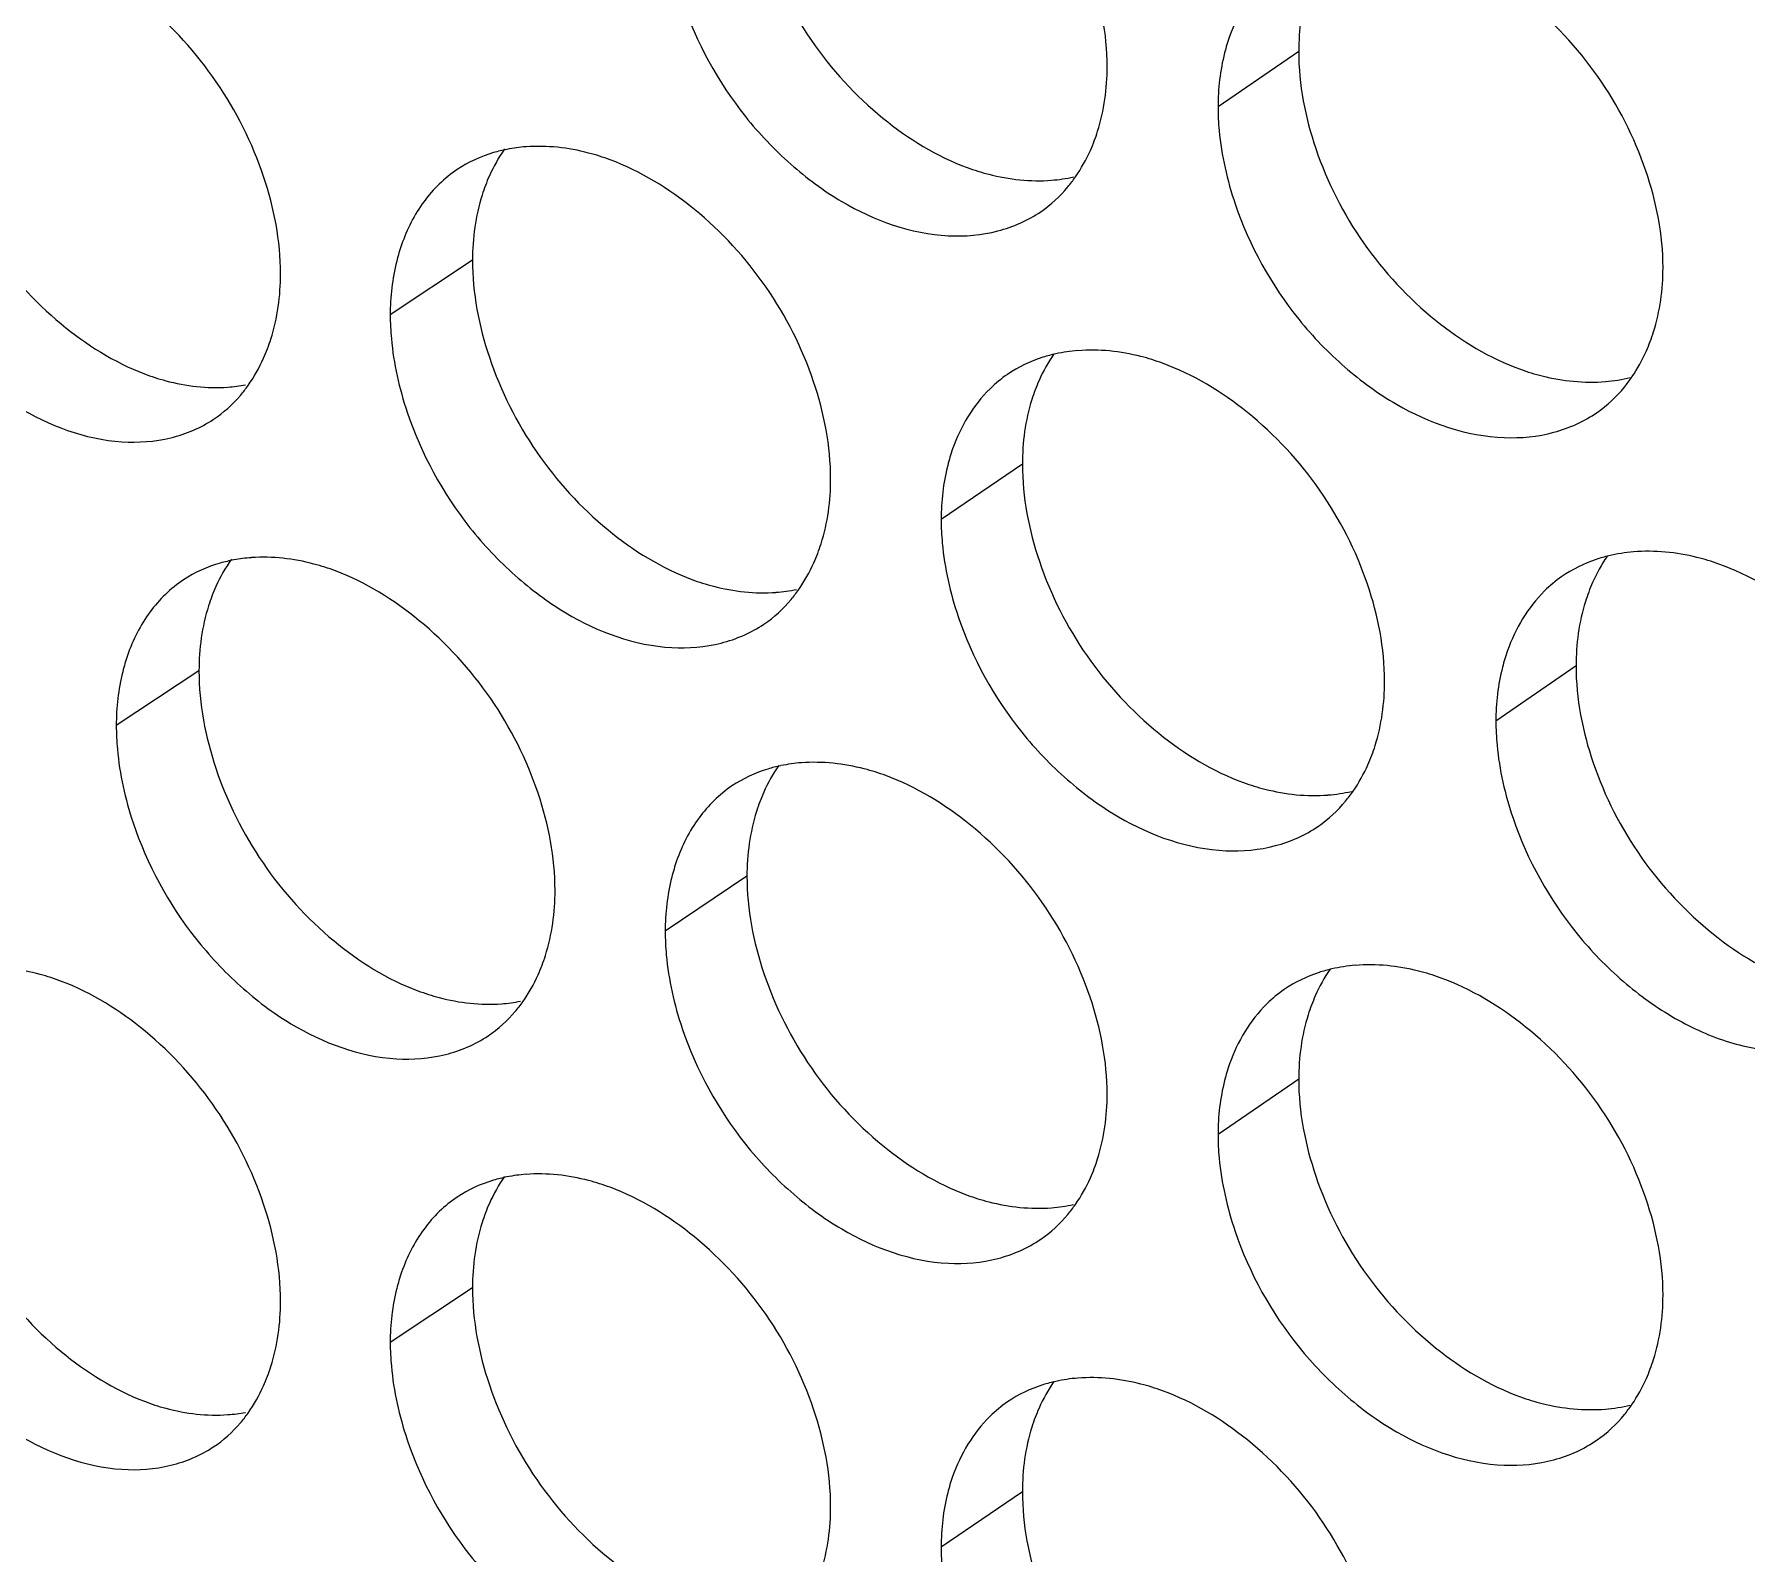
# Model space of a CAD drawing. Header units: millimetres. Extents: x 1177 to 4147, y 93 to 2194.
# Drawn here: x 2639.66 to 2652.78, y 892.32 to 903.97 of the extents above; entities that cross this region are included whole.
import ezdxf

# ---------------------------------------------------------------- set-up
doc = ezdxf.new("R2010")
doc.units = ezdxf.units.MM
doc.header["$LTSCALE"] = 0.1
doc.layers.get('0').update_dxf_attribs({"lineweight": 13})
doc.layers.add('标注', color=251, linetype='Continuous', lineweight=9)

# ---------------------------------------------------------------- blocks, each defined once
blk = doc.blocks.new('02')
at = {"layer": '标注'}
for p, q in [((4553.91, 882.462), (4553.027, 881.856)), ((4544.868, 880.179), (4543.968, 879.579)), ((4550.886, 877.944), (4549.997, 877.34)), ((4541.875, 875.681), (4540.97, 875.083)), ((4541.875, 875.681), (4540.97, 875.083)), ((4556.945, 875.738), (4556.068, 875.13)), ((4547.872, 873.433), (4546.977, 872.831)), ((4547.872, 873.433), (4546.977, 872.831)), ((4553.91, 871.212), (4553.027, 870.606)), ((4553.91, 871.212), (4553.027, 870.606)), ((4544.868, 868.929), (4543.968, 868.329)), ((4550.886, 866.694), (4549.997, 866.09))]:
    blk.add_line(p, q, dxfattribs=at)
for centre, radius, start, end in [((4545.582, 879.673), 1.752, 94.1885, 101.0843), ((4551.07, 882.804), 1.755, 274.3898, 282.359), ((4551.629, 877.426), 1.768, 94.4127, 102.2837), ((4542.068, 880.515), 1.73, 274.0522, 280.545), ((4542.574, 875.183), 1.743, 94.0754, 100.4818), ((4542.574, 875.183), 1.743, 94.0754, 100.4818), ((4548.059, 878.284), 1.746, 274.2779, 281.7562), ((4548.6, 872.921), 1.76, 94.3009, 101.6849), ((4548.6, 872.921), 1.76, 94.3009, 101.6849), ((4554.092, 876.081), 1.763, 274.5012, 282.9601), ((4554.669, 870.688), 1.776, 94.5239, 102.8809), ((4554.669, 870.688), 1.776, 94.5239, 102.8809), ((4545.059, 873.771), 1.738, 274.1654, 281.1515), ((4545.059, 873.771), 1.738, 274.1654, 281.1515), ((4545.582, 868.423), 1.752, 94.1885, 101.0843), ((4551.07, 871.554), 1.755, 274.3898, 282.359), ((4551.07, 871.554), 1.755, 274.3898, 282.359), ((4551.629, 866.176), 1.768, 94.4127, 102.2837), ((4542.068, 869.265), 1.73, 274.0522, 280.545)]:
    blk.add_arc(centre, radius, start, end, dxfattribs=at)
for points, knots in [([(4551.814, 882.299), (4551.814, 882.658), (4551.667, 883.405), (4551.148, 884.426), (4550.374, 885.265), (4549.727, 885.662), (4549.392, 885.786)], [0, 0, 0, 0, 0.241473, 0.501006, 0.760131, 1, 1, 1, 1]), ([(4547.872, 884.683), (4547.872, 884.323), (4548.018, 883.576), (4548.532, 882.555), (4549.303, 881.714), (4549.948, 881.316), (4550.282, 881.193)], [0, 0, 0, 0, 0.241777, 0.501467, 0.760433, 1, 1, 1, 1]), ([(4542.768, 880.03), (4542.768, 880.39), (4542.622, 881.137), (4542.109, 882.16), (4541.344, 883.005), (4540.704, 883.407), (4540.371, 883.533)], [0, 0, 0, 0, 0.241944, 0.50194, 0.761004, 1, 1, 1, 1]), ([(4557.897, 880.097), (4557.897, 880.456), (4557.749, 881.203), (4557.227, 882.222), (4556.446, 883.058), (4555.796, 883.451), (4555.459, 883.572)], [0, 0, 0, 0, 0.241164, 0.500391, 0.759555, 1, 1, 1, 1]), ([(4553.752, 883.444), (4553.684, 883.397), (4553.42, 883.179), (4553.239, 882.872), (4553.154, 882.629)], [0, 0, 0, 0, 0.242946, 1, 1, 1, 1]), ([(4554.092, 883.376), (4554.062, 883.308), (4553.953, 883.016), (4553.91, 882.7), (4553.91, 882.462)], [0, 0, 0, 0, 0.238023, 1, 1, 1, 1]), ([(4547.163, 883.018), (4547.317, 882.562), (4547.672, 881.913), (4548.331, 881.222), (4549.037, 880.695), (4549.845, 880.402), (4550.614, 880.468), (4550.945, 880.613), (4551.087, 880.709)], [0, 0, 0, 0, 0.280702, 0.420977, 0.555579, 0.794035, 0.899943, 1, 1, 1, 1]), ([(4553.154, 882.629), (4553.133, 882.57), (4553.057, 882.319), (4553.027, 882.055), (4553.027, 881.856)], [0, 0, 0, 0, 0.2398, 1, 1, 1, 1]), ([(4538.893, 882.441), (4538.893, 882.081), (4539.037, 881.334), (4539.546, 880.309), (4540.308, 879.463), (4540.946, 879.061), (4541.278, 878.935)], [0, 0, 0, 0, 0.242248, 0.5024, 0.761305, 1, 1, 1, 1]), ([(4553.91, 882.462), (4553.91, 882.103), (4554.057, 881.357), (4554.576, 880.337), (4555.352, 879.499), (4556.001, 879.106), (4556.337, 878.984)], [0, 0, 0, 0, 0.241468, 0.500853, 0.759857, 1, 1, 1, 1]), ([(4551.63, 881.381), (4551.661, 881.449), (4551.771, 881.743), (4551.814, 882.06), (4551.814, 882.299)], [0, 0, 0, 0, 0.237909, 1, 1, 1, 1]), ([(4553.027, 881.856), (4553.027, 881.77), (4553.045, 881.41), (4553.127, 881.054), (4553.215, 880.794)], [0, 0, 0, 0, 0.239793, 1, 1, 1, 1]), ([(4545.245, 881.392), (4545.196, 881.382), (4545.005, 881.336), (4544.822, 881.253), (4544.701, 881.171)], [0, 0, 0, 0, 0.255479, 1, 1, 1, 1]), ([(4546.375, 881.278), (4546.298, 881.306), (4546, 881.401), (4545.683, 881.437), (4545.454, 881.42)], [0, 0, 0, 0, 0.264244, 1, 1, 1, 1]), ([(4548.788, 877.785), (4548.788, 878.145), (4548.641, 878.892), (4548.125, 879.914), (4547.353, 880.755), (4546.709, 881.153), (4546.375, 881.278)], [0, 0, 0, 0, 0.241629, 0.501316, 0.760421, 1, 1, 1, 1]), ([(4544.701, 881.171), (4544.561, 881.078), (4544.309, 880.83), (4544.151, 880.516), (4544.092, 880.348)], [0, 0, 0, 0, 0.485545, 1, 1, 1, 1]), ([(4545.053, 881.101), (4545.022, 881.033), (4544.911, 880.738), (4544.868, 880.419), (4544.868, 880.179)], [0, 0, 0, 0, 0.237462, 1, 1, 1, 1]), ([(4550.282, 881.193), (4550.359, 881.165), (4550.657, 881.071), (4550.975, 881.036), (4551.205, 881.054)], [0, 0, 0, 0, 0.263881, 1, 1, 1, 1]), ([(4551.087, 880.709), (4551.198, 880.785), (4551.332, 880.91), (4551.441, 881.053), (4551.467, 881.091)], [0, 0, 0, 0, 0.745511, 1, 1, 1, 1]), ([(4538.166, 880.782), (4538.317, 880.327), (4538.665, 879.679), (4539.314, 878.984), (4540.007, 878.453), (4540.802, 878.15), (4541.563, 878.204), (4541.891, 878.342), (4542.032, 878.435)], [0, 0, 0, 0, 0.281854, 0.422466, 0.557209, 0.795252, 0.900604, 1, 1, 1, 1]), ([(4553.215, 880.794), (4553.37, 880.338), (4553.729, 879.688), (4554.396, 878.999), (4555.11, 878.475), (4555.927, 878.189), (4556.701, 878.264), (4557.033, 878.413), (4557.175, 878.512)], [0, 0, 0, 0, 0.279944, 0.419999, 0.55451, 0.793241, 0.899512, 1, 1, 1, 1]), ([(4544.092, 880.348), (4544.072, 880.289), (4543.997, 880.039), (4543.968, 879.777), (4543.968, 879.579)], [0, 0, 0, 0, 0.239501, 1, 1, 1, 1]), ([(4544.868, 880.179), (4544.868, 879.819), (4545.014, 879.072), (4545.526, 878.049), (4546.294, 877.206), (4546.937, 876.807), (4547.27, 876.683)], [0, 0, 0, 0, 0.241933, 0.501777, 0.760722, 1, 1, 1, 1]), ([(4557.715, 879.186), (4557.745, 879.254), (4557.854, 879.545), (4557.897, 879.86), (4557.897, 880.097)], [0, 0, 0, 0, 0.23828, 1, 1, 1, 1]), ([(4542.582, 879.106), (4542.613, 879.174), (4542.725, 879.47), (4542.768, 879.789), (4542.768, 880.03)], [0, 0, 0, 0, 0.237376, 1, 1, 1, 1]), ([(4543.968, 879.579), (4543.968, 879.492), (4543.986, 879.132), (4544.066, 878.775), (4544.154, 878.515)], [0, 0, 0, 0, 0.239668, 1, 1, 1, 1]), ([(4551.253, 879.153), (4551.205, 879.143), (4551.02, 879.094), (4550.843, 879.01), (4550.724, 878.929)], [0, 0, 0, 0, 0.255107, 1, 1, 1, 1]), ([(4552.42, 879.05), (4552.343, 879.079), (4552.043, 879.172), (4551.724, 879.207), (4551.493, 879.188)], [0, 0, 0, 0, 0.26396, 1, 1, 1, 1]), ([(4554.85, 875.569), (4554.85, 875.929), (4554.703, 876.675), (4554.182, 877.695), (4553.405, 878.533), (4552.756, 878.928), (4552.42, 879.05)], [0, 0, 0, 0, 0.241318, 0.500698, 0.759842, 1, 1, 1, 1]), ([(4556.337, 878.984), (4556.415, 878.956), (4556.715, 878.864), (4557.035, 878.831), (4557.266, 878.85)], [0, 0, 0, 0, 0.263604, 1, 1, 1, 1]), ([(4541.278, 878.935), (4541.354, 878.906), (4541.649, 878.81), (4541.964, 878.773), (4542.191, 878.789)], [0, 0, 0, 0, 0.264309, 1, 1, 1, 1]), ([(4542.032, 878.435), (4542.142, 878.508), (4542.277, 878.629), (4542.386, 878.769), (4542.412, 878.806)], [0, 0, 0, 0, 0.74538, 1, 1, 1, 1]), ([(4550.724, 878.929), (4550.656, 878.882), (4550.391, 878.665), (4550.209, 878.356), (4550.123, 878.112)], [0, 0, 0, 0, 0.242752, 1, 1, 1, 1]), ([(4551.068, 878.861), (4551.038, 878.793), (4550.928, 878.499), (4550.886, 878.183), (4550.886, 877.944)], [0, 0, 0, 0, 0.237837, 1, 1, 1, 1]), ([(4557.175, 878.512), (4557.287, 878.589), (4557.422, 878.716), (4557.531, 878.862), (4557.557, 878.9)], [0, 0, 0, 0, 0.745595, 1, 1, 1, 1]), ([(4544.154, 878.515), (4544.306, 878.06), (4544.659, 877.411), (4545.315, 876.719), (4546.016, 876.191), (4546.82, 875.894), (4547.586, 875.956), (4547.916, 876.099), (4548.058, 876.194)], [0, 0, 0, 0, 0.281084, 0.421471, 0.556119, 0.794437, 0.900161, 1, 1, 1, 1]), ([(4550.123, 878.112), (4550.102, 878.053), (4550.027, 877.802), (4549.997, 877.539), (4549.997, 877.34)], [0, 0, 0, 0, 0.2397, 1, 1, 1, 1]), ([(4550.886, 877.944), (4550.886, 877.585), (4551.032, 876.838), (4551.549, 875.817), (4552.323, 874.978), (4552.969, 874.582), (4553.305, 874.46)], [0, 0, 0, 0, 0.241622, 0.501159, 0.760144, 1, 1, 1, 1]), ([(4548.603, 876.865), (4548.634, 876.933), (4548.745, 877.228), (4548.788, 877.546), (4548.788, 877.785)], [0, 0, 0, 0, 0.237722, 1, 1, 1, 1]), ([(4549.997, 877.34), (4549.997, 877.253), (4550.015, 876.893), (4550.096, 876.537), (4550.184, 876.278)], [0, 0, 0, 0, 0.239751, 1, 1, 1, 1]), ([(4542.257, 876.897), (4542.207, 876.888), (4542.013, 876.843), (4541.828, 876.76), (4541.705, 876.678)], [0, 0, 0, 0, 0.255672, 1, 1, 1, 1]), ([(4542.257, 876.897), (4542.207, 876.888), (4542.013, 876.843), (4541.828, 876.76), (4541.705, 876.678)], [0, 0, 0, 0, 0.255672, 1, 1, 1, 1]), ([(4543.368, 876.777), (4543.291, 876.806), (4542.995, 876.901), (4542.678, 876.938), (4542.45, 876.922)], [0, 0, 0, 0, 0.264388, 1, 1, 1, 1]), ([(4543.368, 876.777), (4543.291, 876.806), (4542.995, 876.901), (4542.678, 876.938), (4542.45, 876.922)], [0, 0, 0, 0, 0.264388, 1, 1, 1, 1]), ([(4557.303, 876.942), (4557.256, 876.931), (4557.076, 876.879), (4556.904, 876.795), (4556.789, 876.715)], [0, 0, 0, 0, 0.254756, 1, 1, 1, 1]), ([(4558.508, 876.852), (4558.429, 876.88), (4558.127, 876.972), (4557.806, 877.004), (4557.574, 876.985)], [0, 0, 0, 0, 0.263682, 1, 1, 1, 1]), ([(4545.772, 873.279), (4545.772, 873.639), (4545.626, 874.386), (4545.112, 875.408), (4544.343, 876.251), (4543.701, 876.652), (4543.368, 876.777)], [0, 0, 0, 0, 0.241786, 0.501627, 0.760712, 1, 1, 1, 1]), ([(4545.772, 873.279), (4545.772, 873.639), (4545.626, 874.386), (4545.112, 875.408), (4544.343, 876.251), (4543.701, 876.652), (4543.368, 876.777)], [0, 0, 0, 0, 0.241786, 0.501627, 0.760712, 1, 1, 1, 1]), ([(4556.789, 876.715), (4556.722, 876.668), (4556.461, 876.451), (4556.28, 876.145), (4556.195, 875.904)], [0, 0, 0, 0, 0.243134, 1, 1, 1, 1]), ([(4560.954, 873.382), (4560.954, 873.741), (4560.805, 874.488), (4560.281, 875.505), (4559.498, 876.34), (4558.846, 876.731), (4558.508, 876.852)], [0, 0, 0, 0, 0.241011, 0.500085, 0.759268, 1, 1, 1, 1]), ([(4541.705, 876.678), (4541.564, 876.585), (4541.31, 876.336), (4541.152, 876.021), (4541.093, 875.852)], [0, 0, 0, 0, 0.485181, 1, 1, 1, 1]), ([(4541.705, 876.678), (4541.564, 876.585), (4541.31, 876.336), (4541.152, 876.021), (4541.093, 875.852)], [0, 0, 0, 0, 0.485181, 1, 1, 1, 1]), ([(4542.06, 876.606), (4542.029, 876.537), (4541.918, 876.242), (4541.875, 875.922), (4541.875, 875.681)], [0, 0, 0, 0, 0.237286, 1, 1, 1, 1]), ([(4542.06, 876.606), (4542.029, 876.537), (4541.918, 876.242), (4541.875, 875.922), (4541.875, 875.681)], [0, 0, 0, 0, 0.237286, 1, 1, 1, 1]), ([(4547.27, 876.683), (4547.347, 876.655), (4547.644, 876.56), (4547.961, 876.525), (4548.189, 876.542)], [0, 0, 0, 0, 0.264022, 1, 1, 1, 1]), ([(4548.058, 876.194), (4548.169, 876.269), (4548.303, 876.392), (4548.412, 876.535), (4548.438, 876.572)], [0, 0, 0, 0, 0.745468, 1, 1, 1, 1]), ([(4557.126, 876.649), (4557.096, 876.581), (4556.987, 876.289), (4556.945, 875.975), (4556.945, 875.738)], [0, 0, 0, 0, 0.238208, 1, 1, 1, 1]), ([(4550.184, 876.278), (4550.338, 875.822), (4550.695, 875.172), (4551.358, 874.482), (4552.068, 873.957), (4552.881, 873.667), (4553.652, 873.738), (4553.984, 873.884), (4554.126, 873.982)], [0, 0, 0, 0, 0.280322, 0.420487, 0.555043, 0.793636, 0.899726, 1, 1, 1, 1]), ([(4541.093, 875.852), (4541.073, 875.793), (4540.999, 875.544), (4540.97, 875.281), (4540.97, 875.083)], [0, 0, 0, 0, 0.239402, 1, 1, 1, 1]), ([(4541.093, 875.852), (4541.073, 875.793), (4540.999, 875.544), (4540.97, 875.281), (4540.97, 875.083)], [0, 0, 0, 0, 0.239402, 1, 1, 1, 1]), ([(4556.195, 875.904), (4556.174, 875.845), (4556.098, 875.593), (4556.068, 875.329), (4556.068, 875.13)], [0, 0, 0, 0, 0.239901, 1, 1, 1, 1]), ([(4541.875, 875.681), (4541.875, 875.322), (4542.02, 874.574), (4542.531, 873.551), (4543.296, 872.706), (4543.936, 872.305), (4544.269, 872.18)], [0, 0, 0, 0, 0.24209, 0.502088, 0.761013, 1, 1, 1, 1]), ([(4541.875, 875.681), (4541.875, 875.322), (4542.02, 874.574), (4542.531, 873.551), (4543.296, 872.706), (4543.936, 872.305), (4544.269, 872.18)], [0, 0, 0, 0, 0.24209, 0.502088, 0.761013, 1, 1, 1, 1]), ([(4556.945, 875.738), (4556.945, 875.379), (4557.093, 874.632), (4557.613, 873.613), (4558.393, 872.778), (4559.043, 872.386), (4559.38, 872.265)], [0, 0, 0, 0, 0.241314, 0.500547, 0.759571, 1, 1, 1, 1]), ([(4554.668, 874.655), (4554.698, 874.723), (4554.808, 875.016), (4554.85, 875.332), (4554.85, 875.569)], [0, 0, 0, 0, 0.238095, 1, 1, 1, 1]), ([(4540.97, 875.083), (4540.97, 874.997), (4540.987, 874.636), (4541.068, 874.28), (4541.154, 874.02)], [0, 0, 0, 0, 0.239627, 1, 1, 1, 1]), ([(4540.97, 875.083), (4540.97, 874.997), (4540.987, 874.636), (4541.068, 874.28), (4541.154, 874.02)], [0, 0, 0, 0, 0.239627, 1, 1, 1, 1]), ([(4556.068, 875.13), (4556.068, 875.043), (4556.086, 874.683), (4556.167, 874.328), (4556.256, 874.068)], [0, 0, 0, 0, 0.239836, 1, 1, 1, 1]), ([(4548.244, 874.644), (4548.195, 874.634), (4548.007, 874.586), (4547.827, 874.503), (4547.707, 874.422)], [0, 0, 0, 0, 0.255291, 1, 1, 1, 1]), ([(4548.244, 874.644), (4548.195, 874.634), (4548.007, 874.586), (4547.827, 874.503), (4547.707, 874.422)], [0, 0, 0, 0, 0.255291, 1, 1, 1, 1]), ([(4549.392, 874.536), (4549.315, 874.564), (4549.017, 874.658), (4548.698, 874.693), (4548.468, 874.676)], [0, 0, 0, 0, 0.264101, 1, 1, 1, 1]), ([(4549.392, 874.536), (4549.315, 874.564), (4549.017, 874.658), (4548.698, 874.693), (4548.468, 874.676)], [0, 0, 0, 0, 0.264101, 1, 1, 1, 1]), ([(4551.814, 871.049), (4551.814, 871.408), (4551.667, 872.155), (4551.148, 873.176), (4550.374, 874.015), (4549.727, 874.412), (4549.392, 874.536)], [0, 0, 0, 0, 0.241473, 0.501006, 0.760131, 1, 1, 1, 1]), ([(4551.814, 871.049), (4551.814, 871.408), (4551.667, 872.155), (4551.148, 873.176), (4550.374, 874.015), (4549.727, 874.412), (4549.392, 874.536)], [0, 0, 0, 0, 0.241473, 0.501006, 0.760131, 1, 1, 1, 1]), ([(4553.305, 874.46), (4553.382, 874.432), (4553.681, 874.339), (4554, 874.305), (4554.23, 874.323)], [0, 0, 0, 0, 0.263742, 1, 1, 1, 1]), ([(4547.707, 874.422), (4547.569, 874.328), (4547.318, 874.081), (4547.161, 873.769), (4547.102, 873.602)], [0, 0, 0, 0, 0.485902, 1, 1, 1, 1]), ([(4547.707, 874.422), (4547.569, 874.328), (4547.318, 874.081), (4547.161, 873.769), (4547.102, 873.602)], [0, 0, 0, 0, 0.485902, 1, 1, 1, 1]), ([(4548.055, 874.353), (4548.025, 874.284), (4547.914, 873.99), (4547.872, 873.672), (4547.872, 873.433)], [0, 0, 0, 0, 0.23765, 1, 1, 1, 1]), ([(4548.055, 874.353), (4548.025, 874.284), (4547.914, 873.99), (4547.872, 873.672), (4547.872, 873.433)], [0, 0, 0, 0, 0.23765, 1, 1, 1, 1]), ([(4554.126, 873.982), (4554.237, 874.059), (4554.372, 874.184), (4554.481, 874.329), (4554.507, 874.367)], [0, 0, 0, 0, 0.745554, 1, 1, 1, 1]), ([(4541.154, 874.02), (4541.306, 873.565), (4541.657, 872.917), (4542.309, 872.223), (4543.006, 871.693), (4543.806, 871.393), (4544.569, 871.452), (4544.899, 871.592), (4545.04, 871.686)], [0, 0, 0, 0, 0.281468, 0.421967, 0.556662, 0.794843, 0.900382, 1, 1, 1, 1]), ([(4541.154, 874.02), (4541.306, 873.565), (4541.657, 872.917), (4542.309, 872.223), (4543.006, 871.693), (4543.806, 871.393), (4544.569, 871.452), (4544.899, 871.592), (4545.04, 871.686)], [0, 0, 0, 0, 0.281468, 0.421967, 0.556662, 0.794843, 0.900382, 1, 1, 1, 1]), ([(4556.256, 874.068), (4556.412, 873.611), (4556.774, 872.961), (4557.443, 872.273), (4558.006, 871.866), (4558.601, 871.597), (4559.198, 871.491), (4559.76, 871.547), (4560.093, 871.699), (4560.235, 871.799)], [0, 0, 0, 0, 0.27906, 0.418751, 0.552974, 0.678194, 0.793225, 0.899482, 1, 1, 1, 1]), ([(4547.102, 873.602), (4547.082, 873.543), (4547.007, 873.292), (4546.977, 873.029), (4546.977, 872.831)], [0, 0, 0, 0, 0.2396, 1, 1, 1, 1]), ([(4547.102, 873.602), (4547.082, 873.543), (4547.007, 873.292), (4546.977, 873.029), (4546.977, 872.831)], [0, 0, 0, 0, 0.2396, 1, 1, 1, 1]), ([(4547.872, 873.433), (4547.872, 873.073), (4548.018, 872.326), (4548.532, 871.305), (4549.303, 870.464), (4549.948, 870.066), (4550.282, 869.943)], [0, 0, 0, 0, 0.241777, 0.501467, 0.760433, 1, 1, 1, 1]), ([(4547.872, 873.433), (4547.872, 873.073), (4548.018, 872.326), (4548.532, 871.305), (4549.303, 870.464), (4549.948, 870.066), (4550.282, 869.943)], [0, 0, 0, 0, 0.241777, 0.501467, 0.760433, 1, 1, 1, 1]), ([(4545.587, 872.356), (4545.618, 872.424), (4545.729, 872.719), (4545.772, 873.039), (4545.772, 873.279)], [0, 0, 0, 0, 0.237534, 1, 1, 1, 1]), ([(4545.587, 872.356), (4545.618, 872.424), (4545.729, 872.719), (4545.772, 873.039), (4545.772, 873.279)], [0, 0, 0, 0, 0.237534, 1, 1, 1, 1]), ([(4546.977, 872.831), (4546.977, 872.744), (4546.995, 872.384), (4547.076, 872.028), (4547.163, 871.768)], [0, 0, 0, 0, 0.23971, 1, 1, 1, 1]), ([(4546.977, 872.831), (4546.977, 872.744), (4546.995, 872.384), (4547.076, 872.028), (4547.163, 871.768)], [0, 0, 0, 0, 0.23971, 1, 1, 1, 1]), ([(4540.371, 872.283), (4540.295, 872.312), (4540, 872.408), (4539.684, 872.446), (4539.457, 872.43)], [0, 0, 0, 0, 0.264534, 1, 1, 1, 1]), ([(4554.273, 872.419), (4554.226, 872.408), (4554.042, 872.358), (4553.868, 872.274), (4553.752, 872.194)], [0, 0, 0, 0, 0.254929, 1, 1, 1, 1]), ([(4554.273, 872.419), (4554.226, 872.408), (4554.042, 872.358), (4553.868, 872.274), (4553.752, 872.194)], [0, 0, 0, 0, 0.254929, 1, 1, 1, 1]), ([(4555.459, 872.322), (4555.381, 872.351), (4555.08, 872.443), (4554.76, 872.477), (4554.529, 872.458)], [0, 0, 0, 0, 0.26382, 1, 1, 1, 1]), ([(4555.459, 872.322), (4555.381, 872.351), (4555.08, 872.443), (4554.76, 872.477), (4554.529, 872.458)], [0, 0, 0, 0, 0.26382, 1, 1, 1, 1]), ([(4542.768, 868.78), (4542.768, 869.14), (4542.622, 869.887), (4542.109, 870.91), (4541.344, 871.755), (4540.704, 872.157), (4540.371, 872.283)], [0, 0, 0, 0, 0.241944, 0.50194, 0.761004, 1, 1, 1, 1]), ([(4557.897, 868.847), (4557.897, 869.206), (4557.749, 869.953), (4557.227, 870.972), (4556.446, 871.808), (4555.796, 872.201), (4555.459, 872.322)], [0, 0, 0, 0, 0.241164, 0.500391, 0.759555, 1, 1, 1, 1]), ([(4557.897, 868.847), (4557.897, 869.206), (4557.749, 869.953), (4557.227, 870.972), (4556.446, 871.808), (4555.796, 872.201), (4555.459, 872.322)], [0, 0, 0, 0, 0.241164, 0.500391, 0.759555, 1, 1, 1, 1]), ([(4544.269, 872.18), (4544.346, 872.152), (4544.641, 872.057), (4544.957, 872.02), (4545.185, 872.037)], [0, 0, 0, 0, 0.264165, 1, 1, 1, 1]), ([(4544.269, 872.18), (4544.346, 872.152), (4544.641, 872.057), (4544.957, 872.02), (4545.185, 872.037)], [0, 0, 0, 0, 0.264165, 1, 1, 1, 1]), ([(4545.04, 871.686), (4545.15, 871.76), (4545.285, 871.882), (4545.394, 872.023), (4545.42, 872.06)], [0, 0, 0, 0, 0.745425, 1, 1, 1, 1]), ([(4545.04, 871.686), (4545.15, 871.76), (4545.285, 871.882), (4545.394, 872.023), (4545.42, 872.06)], [0, 0, 0, 0, 0.745425, 1, 1, 1, 1]), ([(4553.752, 872.194), (4553.684, 872.147), (4553.42, 871.929), (4553.239, 871.622), (4553.154, 871.379)], [0, 0, 0, 0, 0.242946, 1, 1, 1, 1]), ([(4553.752, 872.194), (4553.684, 872.147), (4553.42, 871.929), (4553.239, 871.622), (4553.154, 871.379)], [0, 0, 0, 0, 0.242946, 1, 1, 1, 1]), ([(4554.092, 872.126), (4554.062, 872.058), (4553.953, 871.766), (4553.91, 871.45), (4553.91, 871.212)], [0, 0, 0, 0, 0.238023, 1, 1, 1, 1]), ([(4554.092, 872.126), (4554.062, 872.058), (4553.953, 871.766), (4553.91, 871.45), (4553.91, 871.212)], [0, 0, 0, 0, 0.238023, 1, 1, 1, 1]), ([(4547.163, 871.768), (4547.317, 871.312), (4547.672, 870.663), (4548.331, 869.972), (4549.037, 869.445), (4549.845, 869.152), (4550.614, 869.218), (4550.945, 869.363), (4551.087, 869.459)], [0, 0, 0, 0, 0.280702, 0.420977, 0.555579, 0.794035, 0.899943, 1, 1, 1, 1]), ([(4547.163, 871.768), (4547.317, 871.312), (4547.672, 870.663), (4548.331, 869.972), (4549.037, 869.445), (4549.845, 869.152), (4550.614, 869.218), (4550.945, 869.363), (4551.087, 869.459)], [0, 0, 0, 0, 0.280702, 0.420977, 0.555579, 0.794035, 0.899943, 1, 1, 1, 1]), ([(4553.154, 871.379), (4553.133, 871.32), (4553.057, 871.069), (4553.027, 870.805), (4553.027, 870.606)], [0, 0, 0, 0, 0.2398, 1, 1, 1, 1]), ([(4553.154, 871.379), (4553.133, 871.32), (4553.057, 871.069), (4553.027, 870.805), (4553.027, 870.606)], [0, 0, 0, 0, 0.2398, 1, 1, 1, 1]), ([(4538.893, 871.191), (4538.893, 870.831), (4539.037, 870.084), (4539.546, 869.059), (4540.308, 868.213), (4540.946, 867.811), (4541.278, 867.685)], [0, 0, 0, 0, 0.242248, 0.5024, 0.761305, 1, 1, 1, 1]), ([(4553.91, 871.212), (4553.91, 870.853), (4554.057, 870.107), (4554.576, 869.087), (4555.352, 868.249), (4556.001, 867.856), (4556.337, 867.734)], [0, 0, 0, 0, 0.241468, 0.500853, 0.759857, 1, 1, 1, 1]), ([(4553.91, 871.212), (4553.91, 870.853), (4554.057, 870.107), (4554.576, 869.087), (4555.352, 868.249), (4556.001, 867.856), (4556.337, 867.734)], [0, 0, 0, 0, 0.241468, 0.500853, 0.759857, 1, 1, 1, 1]), ([(4551.63, 870.131), (4551.661, 870.199), (4551.771, 870.493), (4551.814, 870.81), (4551.814, 871.049)], [0, 0, 0, 0, 0.237909, 1, 1, 1, 1]), ([(4551.63, 870.131), (4551.661, 870.199), (4551.771, 870.493), (4551.814, 870.81), (4551.814, 871.049)], [0, 0, 0, 0, 0.237909, 1, 1, 1, 1]), ([(4553.027, 870.606), (4553.027, 870.52), (4553.045, 870.16), (4553.127, 869.804), (4553.215, 869.544)], [0, 0, 0, 0, 0.239793, 1, 1, 1, 1]), ([(4553.027, 870.606), (4553.027, 870.52), (4553.045, 870.16), (4553.127, 869.804), (4553.215, 869.544)], [0, 0, 0, 0, 0.239793, 1, 1, 1, 1]), ([(4546.375, 870.028), (4546.298, 870.056), (4546, 870.151), (4545.683, 870.187), (4545.454, 870.17)], [0, 0, 0, 0, 0.264244, 1, 1, 1, 1]), ([(4545.245, 870.142), (4545.196, 870.132), (4545.005, 870.086), (4544.822, 870.003), (4544.701, 869.921)], [0, 0, 0, 0, 0.255479, 1, 1, 1, 1]), ([(4548.788, 866.535), (4548.788, 866.895), (4548.641, 867.642), (4548.125, 868.664), (4547.353, 869.505), (4546.709, 869.903), (4546.375, 870.028)], [0, 0, 0, 0, 0.241629, 0.501316, 0.760421, 1, 1, 1, 1]), ([(4544.701, 869.921), (4544.561, 869.828), (4544.309, 869.58), (4544.151, 869.266), (4544.092, 869.098)], [0, 0, 0, 0, 0.485545, 1, 1, 1, 1]), ([(4545.053, 869.851), (4545.022, 869.783), (4544.911, 869.488), (4544.868, 869.169), (4544.868, 868.929)], [0, 0, 0, 0, 0.237462, 1, 1, 1, 1]), ([(4550.282, 869.943), (4550.359, 869.915), (4550.657, 869.821), (4550.975, 869.786), (4551.205, 869.804)], [0, 0, 0, 0, 0.263881, 1, 1, 1, 1]), ([(4550.282, 869.943), (4550.359, 869.915), (4550.657, 869.821), (4550.975, 869.786), (4551.205, 869.804)], [0, 0, 0, 0, 0.263881, 1, 1, 1, 1]), ([(4551.087, 869.459), (4551.198, 869.535), (4551.332, 869.66), (4551.441, 869.803), (4551.467, 869.841)], [0, 0, 0, 0, 0.745511, 1, 1, 1, 1]), ([(4551.087, 869.459), (4551.198, 869.535), (4551.332, 869.66), (4551.441, 869.803), (4551.467, 869.841)], [0, 0, 0, 0, 0.745511, 1, 1, 1, 1]), ([(4538.166, 869.532), (4538.317, 869.077), (4538.665, 868.429), (4539.314, 867.734), (4540.007, 867.203), (4540.802, 866.9), (4541.563, 866.954), (4541.891, 867.092), (4542.032, 867.185)], [0, 0, 0, 0, 0.281854, 0.422466, 0.557209, 0.795252, 0.900604, 1, 1, 1, 1]), ([(4553.215, 869.544), (4553.37, 869.088), (4553.729, 868.438), (4554.396, 867.749), (4555.11, 867.225), (4555.927, 866.939), (4556.701, 867.014), (4557.033, 867.163), (4557.175, 867.262)], [0, 0, 0, 0, 0.279944, 0.419999, 0.55451, 0.793241, 0.899512, 1, 1, 1, 1]), ([(4553.215, 869.544), (4553.37, 869.088), (4553.729, 868.438), (4554.396, 867.749), (4555.11, 867.225), (4555.927, 866.939), (4556.701, 867.014), (4557.033, 867.163), (4557.175, 867.262)], [0, 0, 0, 0, 0.279944, 0.419999, 0.55451, 0.793241, 0.899512, 1, 1, 1, 1]), ([(4544.092, 869.098), (4544.072, 869.039), (4543.997, 868.789), (4543.968, 868.527), (4543.968, 868.329)], [0, 0, 0, 0, 0.239501, 1, 1, 1, 1]), ([(4544.868, 868.929), (4544.868, 868.569), (4545.014, 867.822), (4545.526, 866.799), (4546.294, 865.956), (4546.937, 865.557), (4547.27, 865.433)], [0, 0, 0, 0, 0.241933, 0.501777, 0.760722, 1, 1, 1, 1]), ([(4557.715, 867.936), (4557.745, 868.004), (4557.854, 868.295), (4557.897, 868.61), (4557.897, 868.847)], [0, 0, 0, 0, 0.23828, 1, 1, 1, 1]), ([(4557.715, 867.936), (4557.745, 868.004), (4557.854, 868.295), (4557.897, 868.61), (4557.897, 868.847)], [0, 0, 0, 0, 0.23828, 1, 1, 1, 1]), ([(4542.582, 867.856), (4542.613, 867.924), (4542.725, 868.22), (4542.768, 868.539), (4542.768, 868.78)], [0, 0, 0, 0, 0.237376, 1, 1, 1, 1]), ([(4543.968, 868.329), (4543.968, 868.242), (4543.986, 867.882), (4544.066, 867.525), (4544.154, 867.265)], [0, 0, 0, 0, 0.239668, 1, 1, 1, 1]), ([(4551.253, 867.903), (4551.205, 867.893), (4551.02, 867.844), (4550.843, 867.76), (4550.724, 867.679)], [0, 0, 0, 0, 0.255107, 1, 1, 1, 1]), ([(4552.42, 867.8), (4552.343, 867.829), (4552.043, 867.922), (4551.724, 867.957), (4551.493, 867.938)], [0, 0, 0, 0, 0.26396, 1, 1, 1, 1]), ([(4554.85, 864.319), (4554.85, 864.679), (4554.703, 865.425), (4554.182, 866.445), (4553.405, 867.283), (4552.756, 867.678), (4552.42, 867.8)], [0, 0, 0, 0, 0.241318, 0.500698, 0.759842, 1, 1, 1, 1]), ([(4556.337, 867.734), (4556.415, 867.706), (4556.715, 867.614), (4557.035, 867.581), (4557.266, 867.6)], [0, 0, 0, 0, 0.263604, 1, 1, 1, 1]), ([(4556.337, 867.734), (4556.415, 867.706), (4556.715, 867.614), (4557.035, 867.581), (4557.266, 867.6)], [0, 0, 0, 0, 0.263604, 1, 1, 1, 1]), ([(4541.278, 867.685), (4541.354, 867.656), (4541.649, 867.56), (4541.964, 867.523), (4542.191, 867.539)], [0, 0, 0, 0, 0.264309, 1, 1, 1, 1]), ([(4542.032, 867.185), (4542.142, 867.258), (4542.277, 867.379), (4542.386, 867.519), (4542.412, 867.556)], [0, 0, 0, 0, 0.74538, 1, 1, 1, 1]), ([(4550.724, 867.679), (4550.656, 867.632), (4550.391, 867.415), (4550.209, 867.106), (4550.123, 866.862)], [0, 0, 0, 0, 0.242752, 1, 1, 1, 1]), ([(4551.068, 867.611), (4551.038, 867.543), (4550.928, 867.249), (4550.886, 866.933), (4550.886, 866.694)], [0, 0, 0, 0, 0.237837, 1, 1, 1, 1]), ([(4557.175, 867.262), (4557.287, 867.339), (4557.422, 867.466), (4557.531, 867.612), (4557.557, 867.65)], [0, 0, 0, 0, 0.745595, 1, 1, 1, 1]), ([(4557.175, 867.262), (4557.287, 867.339), (4557.422, 867.466), (4557.531, 867.612), (4557.557, 867.65)], [0, 0, 0, 0, 0.745595, 1, 1, 1, 1]), ([(4544.154, 867.265), (4544.306, 866.81), (4544.659, 866.161), (4545.315, 865.469), (4546.016, 864.941), (4546.82, 864.644), (4547.586, 864.706), (4547.916, 864.849), (4548.058, 864.944)], [0, 0, 0, 0, 0.281084, 0.421471, 0.556119, 0.794437, 0.900161, 1, 1, 1, 1]), ([(4550.123, 866.862), (4550.102, 866.803), (4550.027, 866.552), (4549.997, 866.289), (4549.997, 866.09)], [0, 0, 0, 0, 0.2397, 1, 1, 1, 1]), ([(4550.886, 866.694), (4550.886, 866.335), (4551.032, 865.588), (4551.549, 864.567), (4552.323, 863.728), (4552.969, 863.332), (4553.305, 863.21)], [0, 0, 0, 0, 0.241622, 0.501159, 0.760144, 1, 1, 1, 1]), ([(4548.603, 865.615), (4548.634, 865.683), (4548.745, 865.978), (4548.788, 866.296), (4548.788, 866.535)], [0, 0, 0, 0, 0.237722, 1, 1, 1, 1]), ([(4549.997, 866.09), (4549.997, 866.003), (4550.015, 865.643), (4550.096, 865.287), (4550.184, 865.028)], [0, 0, 0, 0, 0.239751, 1, 1, 1, 1])]:
    blk.add_open_spline(points, degree=3, knots=knots, dxfattribs=at)
for points in [[(4545.22, 881.397), (4545.155, 881.305), (4545.099, 881.205), (4545.053, 881.101)], [(4551.467, 881.091), (4551.531, 881.182), (4551.585, 881.28), (4551.63, 881.381)], [(4551.231, 879.152), (4551.168, 879.061), (4551.114, 878.963), (4551.068, 878.861)], [(4557.557, 878.9), (4557.618, 878.99), (4557.671, 879.086), (4557.715, 879.186)], [(4542.412, 878.806), (4542.479, 878.9), (4542.535, 879.001), (4542.582, 879.106)], [(4557.266, 878.85), (4557.358, 878.857), (4557.449, 878.872), (4557.539, 878.893)], [(4542.23, 876.905), (4542.163, 876.812), (4542.107, 876.711), (4542.06, 876.606)], [(4542.23, 876.905), (4542.163, 876.812), (4542.107, 876.711), (4542.06, 876.606)], [(4557.284, 876.935), (4557.223, 876.845), (4557.17, 876.749), (4557.126, 876.649)], [(4557.574, 876.985), (4557.483, 876.978), (4557.392, 876.964), (4557.303, 876.942)], [(4548.438, 876.572), (4548.503, 876.664), (4548.558, 876.763), (4548.603, 876.865)], [(4548.22, 874.646), (4548.156, 874.554), (4548.101, 874.455), (4548.055, 874.353)], [(4548.22, 874.646), (4548.156, 874.554), (4548.101, 874.455), (4548.055, 874.353)], [(4554.507, 874.367), (4554.569, 874.457), (4554.623, 874.554), (4554.668, 874.655)], [(4554.253, 872.415), (4554.19, 872.325), (4554.137, 872.227), (4554.092, 872.126)], [(4554.253, 872.415), (4554.19, 872.325), (4554.137, 872.227), (4554.092, 872.126)], [(4545.42, 872.06), (4545.485, 872.153), (4545.541, 872.252), (4545.587, 872.356)], [(4545.42, 872.06), (4545.485, 872.153), (4545.541, 872.252), (4545.587, 872.356)], [(4545.22, 870.147), (4545.155, 870.055), (4545.099, 869.955), (4545.053, 869.851)], [(4551.467, 869.841), (4551.531, 869.932), (4551.585, 870.03), (4551.63, 870.131)], [(4551.467, 869.841), (4551.531, 869.932), (4551.585, 870.03), (4551.63, 870.131)], [(4551.231, 867.902), (4551.168, 867.811), (4551.114, 867.713), (4551.068, 867.611)], [(4557.557, 867.65), (4557.618, 867.74), (4557.671, 867.836), (4557.715, 867.936)], [(4557.557, 867.65), (4557.618, 867.74), (4557.671, 867.836), (4557.715, 867.936)], [(4542.412, 867.556), (4542.479, 867.65), (4542.535, 867.751), (4542.582, 867.856)], [(4557.266, 867.6), (4557.358, 867.607), (4557.449, 867.622), (4557.539, 867.643)], [(4557.266, 867.6), (4557.358, 867.607), (4557.449, 867.622), (4557.539, 867.643)]]:
    blk.add_open_spline(points, degree=3, dxfattribs=at)

msp = doc.modelspace()

# ---------------------------------------------------------------- block references
at = {"xscale": 0.7, "yscale": 0.7, "zscale": 0.7}
msp.add_blockref('02', (-538.391, 286.112), dxfattribs=at)

doc.saveas('drawing.dxf')
